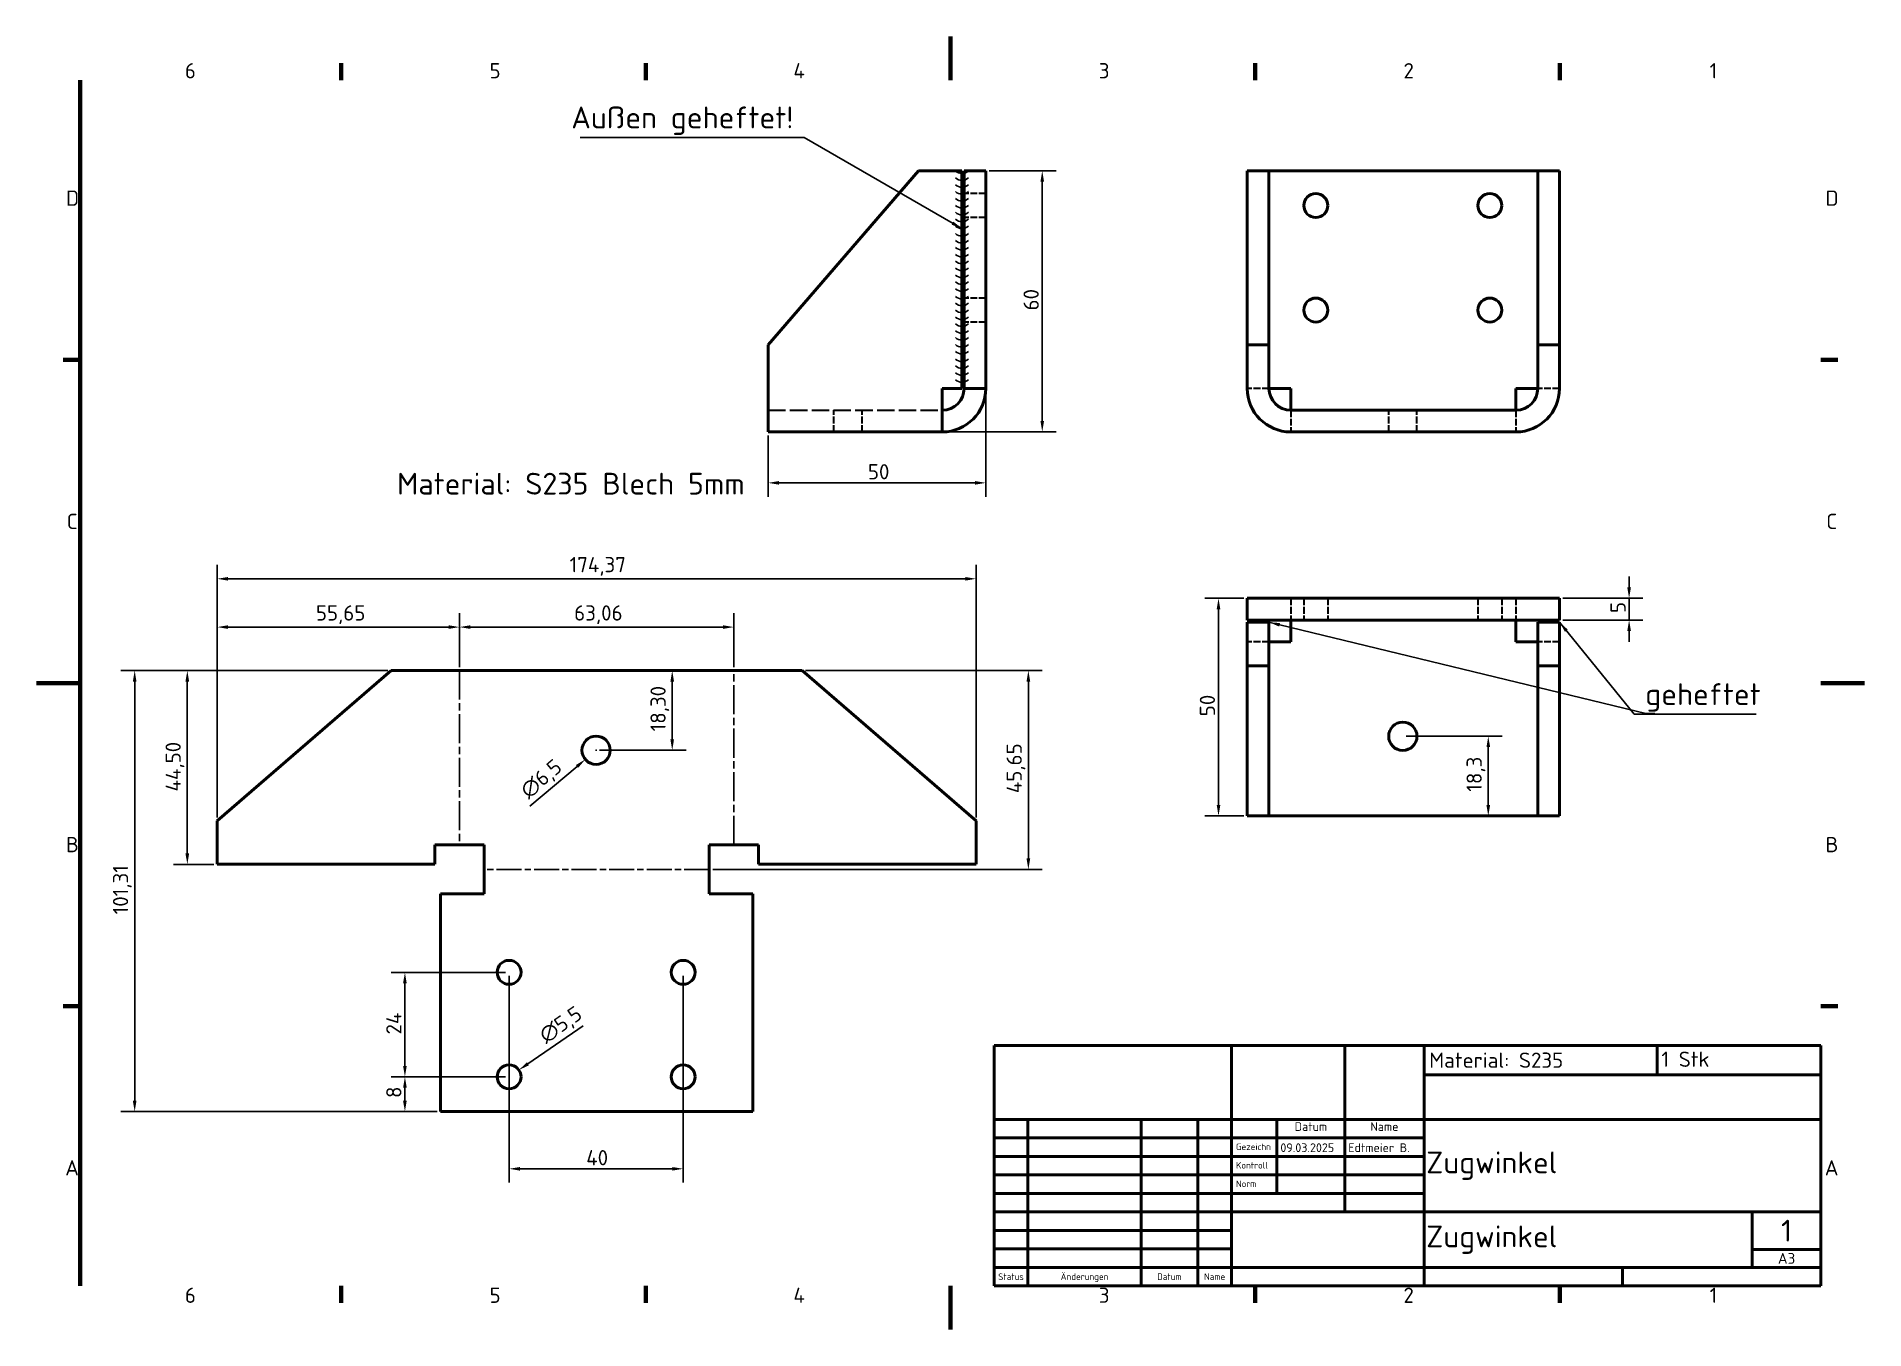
# Model space of a CAD drawing. Header units: millimetres. Extents: x 0 to 420, y 0 to 297.
import ezdxf
from ezdxf.enums import TextEntityAlignment as Align

# ---------------------------------------------------------------- set-up
doc = ezdxf.new("R2010")
doc.units = ezdxf.units.MM
doc.linetypes.add('CHAIN', pattern=[0.3543, 0.2362, -0.0295, 0.0591, -0.0295])
doc.linetypes.add('DASHED', pattern=[0.2067, 0.1654, -0.0413])
for name, color, linetype, lineweight in [('Bemaßung (ISO)', 7, 'Continuous', 25), ('Biegungsmittellinie (ISO)', 7, 'CHAIN', 25), ('Rahmen (ISO)', 7, 'Continuous', 70), ('Sichtbar (ISO)', 7, 'Continuous', 50), ('Symbol (ISO)', 7, 'Continuous', 25), ('Titel (ISO)', 7, 'Continuous', 50), ('Verdeckt (ISO)', 7, 'DASHED', 35)]:
    doc.layers.add(name, color=color, linetype=linetype, lineweight=lineweight)
doc.styles.add('Notiztext (DIN)', font='isocpeur.ttf')
doc.styles.add('Textstil11', font='isocpeur.ttf')
doc.styles.add('Textstil13', font='isocpeur.ttf')
doc.styles.add('Textstil14', font='isocpeur.ttf')
doc.styles.add('Textstil19', font='isocpeur.ttf')
doc.dimstyles.new('Standard (DIN)', dxfattribs={"dimtxt": 3.5, "dimasz": 2.5, "dimexe": 3.175, "dimexo": 0.8, "dimgap": 0.8, "dimtad": 1, "dimrnd": 1e-08, "dimzin": 0, "dimtxsty": 'Notiztext (DIN)', "dimcen": 0.09, "dimdle": 10, "dimclrd": 256, "dimclre": 256, "dimclrt": 256, "dimadec": 0, "dimazin": 0, "dimtfac": 1, "dimtmove": 0, "dimatfit": 3, "dimfxl": 0, "dimtolj": 1, "dimtzin": 0, "dimlwd": -1, "dimlwe": -1, "dimarcsym": 0})
doc.dimstyles.new('Standard - Methode 2a (DIN)$7', dxfattribs={"dimtxt": 3.5, "dimasz": 2.5, "dimexe": 3.175, "dimexo": 0.8, "dimgap": 0.8, "dimtad": 1, "dimtih": 1, "dimtoh": 1, "dimrnd": 1e-08, "dimtxsty": 'Notiztext (DIN)', "dimcen": 0.09, "dimdle": 10, "dimclrd": 256, "dimclre": 256, "dimclrt": 256, "dimazin": 2, "dimtfac": 1, "dimtmove": 0, "dimatfit": 3, "dimfxl": 0, "dimtolj": 1, "dimlwd": -1, "dimlwe": -1, "dimarcsym": 0})

# ---------------------------------------------------------------- blocks, each defined once
blk = doc.blocks.new('Ränder Vorgaberahmen')
at = {"layer": 'Rahmen (ISO)'}
for p, q in [((70, 287), (70, 290.9)), ((140, 287), (140, 290.9)), ((280, 287), (280, 290.9)), ((350, 287), (350, 290.9)), ((10, 222.75), (6.1, 222.75)), ((410, 222.75), (413.9, 222.75)), ((10, 74.25), (6.1, 74.25)), ((410, 74.25), (413.9, 74.25)), ((70, 10), (70, 6.1)), ((140, 10), (140, 6.1)), ((280, 10), (280, 6.1)), ((350, 10), (350, 6.1))]:
    blk.add_line(p, q, dxfattribs=at)
at = {"layer": 'Rahmen (ISO)', "flags": 128}
for points in [[(210, 297), (210, 287)], [(10, 10), (10, 287)], [(0, 148.5), (10, 148.5)], [(420, 148.5), (410, 148.5)], [(210, 0), (210, 10)]]:
    blk.add_lwpolyline(points, dxfattribs=at)
at = {"layer": 'Rahmen (ISO)', "char_height": 3.5, "attachment_point": 7, "style": 'Notiztext (DIN)'}
for s, insert in [('6', (34.08, 287.4)), ('5', (104.08, 287.4)), ('4', (173.9, 287.4)), ('3', (244.08, 287.4)), ('2', (314.08, 287.4)), ('1', (384.42, 287.4)), ('D', (6.75, 258.13)), ('D', (411.05, 258.13)), ('C', (6.93, 183.88)), ('C', (411.23, 183.88)), ('B', (6.75, 109.63)), ('B', (411.05, 109.63)), ('A', (6.58, 35.38)), ('A', (410.88, 35.38)), ('6', (34.08, 6.1)), ('5', (104.08, 6.1)), ('4', (173.9, 6.1)), ('3', (244.08, 6.1)), ('2', (314.08, 6.1)), ('1', (384.42, 6.1))]:
    blk.add_mtext(s, dxfattribs=dict(at, insert=insert))
blk = doc.blocks.new('Schriftfelder DIN')
at = {"layer": 'Titel (ISO)'}
for p, q in [((288.4, 155.08), (98.4, 155.08)), ((98.4, 155.08), (98.4, 99.83)), ((153, 99.83), (153, 155.08)), ((179, 138.08), (179, 155.08)), ((197.2, 99.83), (197.2, 155.08)), ((250.8, 148.33), (250.8, 155.08)), ((288.4, 99.83), (288.4, 155.08)), ((197.2, 148.33), (288.4, 148.33)), ((98.4, 138.08), (288.4, 138.08)), ((106.2, 99.83), (106.2, 138.08)), ((132.2, 99.83), (132.2, 138.08)), ((145.2, 99.83), (145.2, 138.08)), ((163.4, 121.08), (163.4, 138.08)), ((179, 116.83), (179, 138.08)), ((98.4, 133.83), (153, 133.83)), ((153, 133.83), (197.2, 133.83)), ((98.4, 129.58), (153, 129.58)), ((153, 129.58), (197.2, 129.58)), ((98.4, 125.33), (153, 125.33)), ((153, 125.33), (197.2, 125.33)), ((98.4, 121.08), (153, 121.08)), ((153, 121.08), (197.2, 121.08)), ((98.4, 116.83), (153, 116.83)), ((153, 116.83), (288.4, 116.83)), ((272.6, 104.08), (272.6, 116.83)), ((98.4, 112.58), (153, 112.58)), ((153, 108.33), (98.4, 108.33)), ((272.6, 108.22), (288.4, 108.22)), ((98.4, 104.08), (153, 104.08)), ((153, 104.08), (197.2, 104.08)), ((197.2, 104.08), (288.4, 104.08)), ((242.8, 99.83), (242.8, 104.08)), ((98.4, 99.83), (288.4, 99.83))]:
    blk.add_line(p, q, dxfattribs=at)
at = {"layer": 'Titel (ISO)', "style": 'Textstil14'}
for s, p in [('Datum', (171.2, 134.83)), ('Name', (188.1, 134.83))]:
    blk.add_text(s, height=2, dxfattribs=at).set_placement(p, align=Align.BOTTOM_CENTER)
at = {"layer": 'Titel (ISO)', "style": 'Textstil13'}
for s, p in [('Gezeichn', (154, 130.58)), ('Kontroll', (154, 126.33)), ('Norm', (154, 122.08))]:
    blk.add_text(s, height=1.5, dxfattribs=at).set_placement(p, align=Align.BOTTOM_LEFT)
for s, p in [('Status', (102.3, 101.95)), ('Änderungen', (119.2, 101.95)), ('Datum', (138.7, 101.95)), ('Name', (149.1, 101.95))]:
    blk.add_text(s, height=1.5, dxfattribs=at).set_placement(p, align=Align.MIDDLE_CENTER)
at = {"layer": 'Titel (ISO)'}
for tag, p, height, style in [('ERSTELLUNGSDATUM_001', (164.2, 130.58), 2, 'Textstil14'), ('AUTOR_001', (179.8, 130.58), 2, 'Textstil14'), ('TITEL_001', (197.7, 125.7), 5, 'Textstil11'), ('BAUTEILNUMMER_001', (197.7, 108.7), 5, 'Textstil11'), ('Blattnummer_001', (279.25, 110.02), 5, 'Textstil11'), ('Blattgröße_001', (278.51, 104.9), 2.49, 'Textstil19')]:
    blk.add_attdef(tag, p, '', height=height, dxfattribs=dict(at, style=style))
at = {"layer": 'Titel (ISO)', "style": 'Textstil14'}
for tag, p in [('KONTROLLDATUM', (164.4, 126.33)), ('KONTROLLIERT_VON', (180, 126.33)), ('GENEHM.DAT._KONSTR.', (164.4, 122.08)), ('KONSTR._GEN._VON', (180, 122.08))]:
    blk.add_attdef(tag, text='', height=2, dxfattribs=at).set_placement(p, align=Align.BOTTOM_LEFT)
blk = doc.blocks.new('*D5')
at = {"layer": 'Bemaßung (ISO)'}
for p, q in [((80.71, 151.34), (19.37, 151.34)), ((22.55, 148.84), (22.55, 52.53)), ((92.02, 50.03), (19.37, 50.03))]:
    blk.add_line(p, q, dxfattribs=at)
for points in [[(22.13, 148.84), (22.96, 148.84), (22.55, 151.34)], [(22.13, 52.53), (22.96, 52.53), (22.55, 50.03)]]:
    blk.add_solid(points, dxfattribs=at)
at = {"layer": 'Defpoints', "color": 0}
for p in [(81.51, 151.34), (22.55, 50.03), (92.82, 50.03)]:
    blk.add_point(p, dxfattribs=at)
at = {"layer": 'Bemaßung (ISO)', "insert": (17.55, 95.35), "char_height": 3.5, "attachment_point": 1, "rotation": 90, "style": 'Notiztext (DIN)'}
blk.add_mtext('\\A1;101,31', dxfattribs=at)
blk = doc.blocks.new('*D6')
at = {"layer": 'Bemaßung (ISO)'}
for p, q in [((80.71, 151.34), (31.47, 151.34)), ((34.64, 148.84), (34.64, 109.34)), ((40.71, 106.84), (31.47, 106.84))]:
    blk.add_line(p, q, dxfattribs=at)
for points in [[(34.22, 148.84), (35.06, 148.84), (34.64, 151.34)], [(34.22, 109.34), (35.06, 109.34), (34.64, 106.84)]]:
    blk.add_solid(points, dxfattribs=at)
at = {"layer": 'Defpoints', "color": 0}
for p in [(81.51, 151.34), (34.64, 106.84), (41.51, 106.84)]:
    blk.add_point(p, dxfattribs=at)
at = {"layer": 'Bemaßung (ISO)', "insert": (29.64, 123.58), "char_height": 3.5, "attachment_point": 1, "rotation": 90, "style": 'Notiztext (DIN)'}
blk.add_mtext('\\A1;44,50', dxfattribs=at)
blk = doc.blocks.new('*D7')
at = {"layer": 'Bemaßung (ISO)'}
for p, q in [((176.68, 151.34), (231.06, 151.34)), ((227.89, 108.19), (227.89, 148.84)), ((155.37, 105.69), (231.06, 105.69))]:
    blk.add_line(p, q, dxfattribs=at)
for points in [[(227.47, 148.84), (228.31, 148.84), (227.89, 151.34)], [(227.47, 108.19), (228.31, 108.19), (227.89, 105.69)]]:
    blk.add_solid(points, dxfattribs=at)
at = {"layer": 'Defpoints', "color": 0}
for p in [(175.88, 151.34), (227.89, 151.34), (154.57, 105.69)]:
    blk.add_point(p, dxfattribs=at)
at = {"layer": 'Bemaßung (ISO)', "insert": (222.89, 123.18), "char_height": 3.5, "attachment_point": 1, "rotation": 90, "style": 'Notiztext (DIN)'}
blk.add_mtext('\\A1;45,65', dxfattribs=at)
blk = doc.blocks.new('*D8')
at = {"layer": 'Bemaßung (ISO)'}
for p, q in [((41.51, 117.64), (41.51, 175.61)), ((44.01, 172.44), (213.38, 172.44)), ((215.88, 117.64), (215.88, 175.61))]:
    blk.add_line(p, q, dxfattribs=at)
for points in [[(44.01, 172.85), (44.01, 172.02), (41.51, 172.44)], [(213.38, 172.85), (213.38, 172.02), (215.88, 172.44)]]:
    blk.add_solid(points, dxfattribs=at)
at = {"layer": 'Defpoints', "color": 0}
for p in [(215.88, 172.44), (41.51, 116.84), (215.88, 116.84)]:
    blk.add_point(p, dxfattribs=at)
at = {"layer": 'Bemaßung (ISO)', "insert": (122.48, 177.44), "char_height": 3.5, "attachment_point": 1, "style": 'Notiztext (DIN)'}
blk.add_mtext('\\A1;174,37', dxfattribs=at)
blk = doc.blocks.new('*D9')
at = {"layer": 'Bemaßung (ISO)'}
for p, q in [((97.17, 152.14), (97.17, 164.52)), ((160.23, 152.14), (160.23, 164.52)), ((99.67, 161.34), (157.73, 161.34))]:
    blk.add_line(p, q, dxfattribs=at)
for points in [[(99.67, 161.76), (99.67, 160.93), (97.17, 161.34)], [(157.73, 161.76), (157.73, 160.93), (160.23, 161.34)]]:
    blk.add_solid(points, dxfattribs=at)
at = {"layer": 'Defpoints', "color": 0}
for p in [(160.23, 161.34), (97.17, 151.34), (160.23, 151.34)]:
    blk.add_point(p, dxfattribs=at)
at = {"layer": 'Bemaßung (ISO)', "insert": (123.53, 166.34), "char_height": 3.5, "attachment_point": 1, "style": 'Notiztext (DIN)'}
blk.add_mtext('\\A1;63,06', dxfattribs=at)
blk = doc.blocks.new('*D10')
at = {"layer": 'Bemaßung (ISO)'}
for p, q in [((41.51, 117.64), (41.51, 164.52)), ((97.17, 152.14), (97.17, 164.52)), ((94.67, 161.34), (44.01, 161.34))]:
    blk.add_line(p, q, dxfattribs=at)
for points in [[(44.01, 161.76), (44.01, 160.93), (41.51, 161.34)], [(94.67, 161.76), (94.67, 160.93), (97.17, 161.34)]]:
    blk.add_solid(points, dxfattribs=at)
at = {"layer": 'Defpoints', "color": 0}
for p in [(41.51, 161.34), (97.17, 151.34), (41.51, 116.84)]:
    blk.add_point(p, dxfattribs=at)
at = {"layer": 'Bemaßung (ISO)', "insert": (64.18, 166.34), "char_height": 3.5, "attachment_point": 1, "style": 'Notiztext (DIN)'}
blk.add_mtext('\\A1;55,65', dxfattribs=at)
blk = doc.blocks.new('*D11')
at = {"layer": 'Bemaßung (ISO)'}
for p, q in [((146.06, 135.54), (146.06, 148.84)), ((129.37, 133.04), (149.23, 133.04))]:
    blk.add_line(p, q, dxfattribs=at)
for points in [[(145.64, 148.84), (146.47, 148.84), (146.06, 151.34)], [(145.64, 135.54), (146.47, 135.54), (146.06, 133.04)]]:
    blk.add_solid(points, dxfattribs=at)
at = {"layer": 'Defpoints', "color": 0}
for p in [(146.06, 151.34), (146.06, 151.34), (128.57, 133.04)]:
    blk.add_point(p, dxfattribs=at)
at = {"layer": 'Bemaßung (ISO)', "insert": (141.06, 137.38), "char_height": 3.5, "attachment_point": 1, "rotation": 90, "style": 'Notiztext (DIN)'}
blk.add_mtext('\\A1;18,30', dxfattribs=at)
blk = doc.blocks.new('*D12')
at = {"layer": 'Bemaßung (ISO)'}
for p, q in [((128.48, 133.04), (128.66, 133.04)), ((128.57, 132.95), (128.57, 133.13)), ((113.34, 120.17), (124.18, 129.33))]:
    blk.add_line(p, q, dxfattribs=at)
blk.add_solid([(123.91, 129.65), (124.45, 129.01), (126.09, 130.95)], dxfattribs=at)
at = {"layer": 'Defpoints', "color": 0}
for p in [(131.05, 135.14), (126.09, 130.95)]:
    blk.add_point(p, dxfattribs=at)
at = {"layer": 'Bemaßung (ISO)', "insert": (110.72, 124.5), "char_height": 3.5, "attachment_point": 1, "rotation": 40.2069, "style": 'Notiztext (DIN)'}
blk.add_mtext('\\A1;∅6,5', dxfattribs=at)
blk = doc.blocks.new('*D13')
at = {"layer": 'Bemaßung (ISO)'}
for p, q in [((108.57, 81.23), (108.57, 33.72)), ((148.57, 81.23), (148.57, 33.72)), ((111.07, 36.9), (146.07, 36.9))]:
    blk.add_line(p, q, dxfattribs=at)
for points in [[(111.07, 37.31), (111.07, 36.48), (108.57, 36.9)], [(146.07, 37.31), (146.07, 36.48), (148.57, 36.9)]]:
    blk.add_solid(points, dxfattribs=at)
at = {"layer": 'Defpoints', "color": 0}
for p in [(108.57, 82.03), (148.57, 82.03), (148.57, 36.9)]:
    blk.add_point(p, dxfattribs=at)
at = {"layer": 'Bemaßung (ISO)', "insert": (126.3, 41.2), "char_height": 3.5, "attachment_point": 1, "style": 'Notiztext (DIN)'}
blk.add_mtext('\\A1;40', dxfattribs=at)
blk = doc.blocks.new('*D14')
at = {"layer": 'Bemaßung (ISO)'}
for p, q in [((125.57, 69.77), (112.89, 61.02)), ((108.48, 58.03), (108.66, 58.03)), ((108.57, 57.94), (108.57, 58.12))]:
    blk.add_line(p, q, dxfattribs=at)
blk.add_solid([(112.66, 61.36), (113.13, 60.67), (110.83, 59.6)], dxfattribs=at)
at = {"layer": 'Defpoints', "color": 0}
for p in [(110.83, 59.6), (106.31, 56.47)]:
    blk.add_point(p, dxfattribs=at)
at = {"layer": 'Bemaßung (ISO)', "insert": (115.01, 68.55), "char_height": 3.5, "attachment_point": 1, "rotation": 34.6192, "style": 'Notiztext (DIN)'}
blk.add_mtext('\\A1;∅5,5', dxfattribs=at)
blk = doc.blocks.new('*D15')
at = {"layer": 'Bemaßung (ISO)'}
for p, q in [((107.77, 82.03), (81.46, 82.03)), ((84.64, 79.53), (84.64, 60.53)), ((105.02, 58.03), (81.46, 58.03))]:
    blk.add_line(p, q, dxfattribs=at)
for points in [[(84.22, 79.53), (85.05, 79.53), (84.64, 82.03)], [(84.22, 60.53), (85.05, 60.53), (84.64, 58.03)]]:
    blk.add_solid(points, dxfattribs=at)
at = {"layer": 'Defpoints', "color": 0}
for p in [(108.57, 82.03), (84.64, 58.03), (105.82, 58.03)]:
    blk.add_point(p, dxfattribs=at)
at = {"layer": 'Bemaßung (ISO)', "insert": (80.34, 67.76), "char_height": 3.5, "attachment_point": 1, "rotation": 90, "style": 'Notiztext (DIN)'}
blk.add_mtext('\\A1;24', dxfattribs=at)
blk = doc.blocks.new('*D16')
at = {"layer": 'Bemaßung (ISO)'}
for p, q in [((107.77, 58.03), (81.46, 58.03)), ((84.64, 55.53), (84.64, 52.53)), ((92.02, 50.03), (81.46, 50.03))]:
    blk.add_line(p, q, dxfattribs=at)
for points in [[(84.22, 55.53), (85.05, 55.53), (84.64, 58.03)], [(84.22, 52.53), (85.05, 52.53), (84.64, 50.03)]]:
    blk.add_solid(points, dxfattribs=at)
at = {"layer": 'Defpoints', "color": 0}
for p in [(108.57, 58.03), (84.64, 50.03), (92.82, 50.03)]:
    blk.add_point(p, dxfattribs=at)
at = {"layer": 'Bemaßung (ISO)', "insert": (80.34, 53.16), "char_height": 3.5, "attachment_point": 1, "rotation": 90, "style": 'Notiztext (DIN)'}
blk.add_mtext('\\A1;8', dxfattribs=at)
blk = doc.blocks.new('*D17')
at = {"layer": 'Bemaßung (ISO)'}
for p, q in [((218.92, 266.18), (234.26, 266.18)), ((231.08, 263.68), (231.08, 208.68)), ((208.92, 206.18), (234.26, 206.18))]:
    blk.add_line(p, q, dxfattribs=at)
for points in [[(230.67, 263.68), (231.5, 263.68), (231.08, 266.18)], [(230.67, 208.68), (231.5, 208.68), (231.08, 206.18)]]:
    blk.add_solid(points, dxfattribs=at)
at = {"layer": 'Defpoints', "color": 0}
for p in [(218.12, 266.18), (208.12, 206.18), (231.08, 206.18)]:
    blk.add_point(p, dxfattribs=at)
at = {"layer": 'Bemaßung (ISO)', "insert": (226.78, 234.08), "char_height": 3.5, "attachment_point": 1, "rotation": 90, "style": 'Notiztext (DIN)'}
blk.add_mtext('\\A1;60', dxfattribs=at)
blk = doc.blocks.new('Caterpillar1')
at = {"layer": 'Symbol (ISO)'}
for centre in [(212.62, 267.8), (212.62, 266.21), (212.62, 264.63), (212.62, 263.05), (212.62, 261.47), (212.62, 259.88), (212.62, 258.3), (212.62, 256.72), (212.62, 255.14), (212.62, 253.4), (212.62, 251.82), (212.62, 250.23), (212.62, 248.65), (212.62, 247.07), (212.62, 245.49), (212.62, 243.9), (212.62, 242.32), (212.62, 240.74), (212.62, 239), (212.62, 237.42), (212.62, 235.83), (212.62, 234.25), (212.62, 232.67), (212.62, 231.09), (212.62, 229.51), (212.62, 227.92), (212.62, 226.34), (212.62, 224.6), (212.62, 223.02), (212.62, 221.44), (212.62, 219.85)]:
    blk.add_arc(centre, 2.25, 228.1897, 311.8103, dxfattribs=at)
blk = doc.blocks.new('*D19')
at = {"layer": 'Bemaßung (ISO)'}
for p, q in [((365.93, 170.46), (365.93, 172.96)), ((350.73, 167.96), (369.11, 167.96)), ((365.93, 167.96), (365.93, 162.96)), ((350.73, 162.96), (369.11, 162.96)), ((365.93, 160.46), (365.93, 157.96))]:
    blk.add_line(p, q, dxfattribs=at)
for points in [[(365.51, 170.46), (366.35, 170.46), (365.93, 167.96)], [(365.51, 160.46), (366.35, 160.46), (365.93, 162.96)]]:
    blk.add_solid(points, dxfattribs=at)
at = {"layer": 'Defpoints', "color": 0}
for p in [(349.93, 167.96), (349.93, 162.96), (365.93, 162.96)]:
    blk.add_point(p, dxfattribs=at)
at = {"layer": 'Bemaßung (ISO)', "insert": (361.63, 164.58), "char_height": 3.5, "attachment_point": 1, "rotation": 90, "style": 'Notiztext (DIN)'}
blk.add_mtext('\\A1;5', dxfattribs=at)
blk = doc.blocks.new('*D20')
at = {"layer": 'Bemaßung (ISO)'}
for p, q in [((218.12, 215.38), (218.12, 191.3)), ((168.12, 205.38), (168.12, 191.3)), ((215.62, 194.48), (170.62, 194.48))]:
    blk.add_line(p, q, dxfattribs=at)
for points in [[(170.62, 194.89), (170.62, 194.06), (168.12, 194.48)], [(215.62, 194.89), (215.62, 194.06), (218.12, 194.48)]]:
    blk.add_solid(points, dxfattribs=at)
at = {"layer": 'Defpoints', "color": 0}
for p in [(218.12, 216.18), (168.12, 206.18), (168.12, 194.48)]:
    blk.add_point(p, dxfattribs=at)
at = {"layer": 'Bemaßung (ISO)', "insert": (191.02, 198.78), "char_height": 3.5, "attachment_point": 1, "style": 'Notiztext (DIN)'}
blk.add_mtext('\\A1;50', dxfattribs=at)
blk = doc.blocks.new('*D21')
at = {"layer": 'Bemaßung (ISO)'}
for p, q in [((277.38, 167.96), (268.41, 167.96)), ((271.58, 165.46), (271.58, 120.46)), ((277.38, 117.96), (268.41, 117.96))]:
    blk.add_line(p, q, dxfattribs=at)
for points in [[(271.17, 165.46), (272, 165.46), (271.58, 167.96)], [(271.17, 120.46), (272, 120.46), (271.58, 117.96)]]:
    blk.add_solid(points, dxfattribs=at)
at = {"layer": 'Defpoints', "color": 0}
for p in [(278.18, 167.96), (271.58, 117.96), (278.18, 117.96)]:
    blk.add_point(p, dxfattribs=at)
at = {"layer": 'Bemaßung (ISO)', "insert": (267.28, 140.86), "char_height": 3.5, "attachment_point": 1, "rotation": 90, "style": 'Notiztext (DIN)'}
blk.add_mtext('\\A1;50', dxfattribs=at)
blk = doc.blocks.new('*D22')
at = {"layer": 'Bemaßung (ISO)'}
for p, q in [((314.73, 136.26), (336.75, 136.26)), ((333.57, 133.76), (333.57, 120.46))]:
    blk.add_line(p, q, dxfattribs=at)
for points in [[(333.15, 133.76), (333.99, 133.76), (333.57, 136.26)], [(333.15, 120.46), (333.99, 120.46), (333.57, 117.96)]]:
    blk.add_solid(points, dxfattribs=at)
at = {"layer": 'Defpoints', "color": 0}
for p in [(313.93, 136.26), (314.06, 117.96), (333.57, 117.96)]:
    blk.add_point(p, dxfattribs=at)
at = {"layer": 'Bemaßung (ISO)', "insert": (328.57, 123.52), "char_height": 3.5, "attachment_point": 1, "rotation": 90, "style": 'Notiztext (DIN)'}
blk.add_mtext('\\A1;18,3', dxfattribs=at)

msp = doc.modelspace()

# ---------------------------------------------------------------- linework, layer by layer
at = {"layer": 'Biegungsmittellinie (ISO)', "ltscale": 28.224669}
for p, q in [((97.167, 151.344), (97.167, 111.344)), ((160.227, 111.344), (160.227, 151.344))]:
    msp.add_line(p, q, dxfattribs=at)
at = {"layer": 'Biegungsmittellinie (ISO)', "ltscale": 24.343777}
msp.add_line((154.572, 105.689), (102.822, 105.689), dxfattribs=at)
at = {"layer": 'Sichtbar (ISO)'}
for p, q in [((202.619, 266.179), (168.119, 226.179)), ((212.619, 266.179), (202.619, 266.179)), ((212.619, 266.179), (212.619, 216.179)), ((218.119, 266.179), (213.119, 266.179)), ((213.119, 266.179), (213.119, 216.179)), ((218.119, 266.179), (218.119, 216.179)), ((278.181, 266.179), (283.181, 266.179)), ((278.181, 226.179), (278.181, 266.179)), ((283.181, 266.179), (283.181, 226.179)), ((283.181, 266.179), (344.931, 266.179)), ((344.931, 226.179), (344.931, 266.179)), ((344.931, 266.179), (349.931, 266.179)), ((349.931, 266.179), (349.931, 226.179)), ((168.119, 216.179), (168.119, 226.179)), ((283.181, 226.179), (278.181, 226.179)), ((278.181, 226.179), (278.181, 216.179)), ((283.181, 216.179), (283.181, 226.179)), ((349.931, 226.179), (344.931, 226.179)), ((344.931, 216.179), (344.931, 226.179)), ((349.931, 216.179), (349.931, 226.179)), ((168.119, 216.179), (168.119, 206.179)), ((208.119, 211.179), (208.119, 216.179)), ((212.619, 216.179), (208.119, 216.179)), ((218.119, 216.179), (213.119, 216.179)), ((288.181, 216.179), (283.181, 216.179)), ((288.181, 216.179), (288.181, 211.179)), ((344.931, 216.179), (339.931, 216.179)), ((339.931, 211.179), (339.931, 216.179)), ((208.119, 206.179), (208.119, 211.179)), ((288.181, 211.179), (339.931, 211.179)), ((208.119, 206.179), (168.119, 206.179)), ((288.181, 206.179), (339.931, 206.179)), ((278.181, 167.957), (278.181, 162.957)), ((278.181, 167.957), (349.931, 167.957)), ((349.931, 167.957), (349.931, 162.957)), ((278.181, 162.957), (349.931, 162.957)), ((278.181, 162.457), (278.181, 152.457)), ((283.181, 162.457), (278.181, 162.457)), ((283.181, 162.457), (283.181, 152.457)), ((288.181, 162.957), (288.181, 157.957)), ((339.931, 157.957), (339.931, 162.957)), ((344.931, 162.457), (344.931, 152.457)), ((344.931, 162.457), (349.931, 162.457)), ((349.931, 162.457), (349.931, 152.457)), ((283.181, 157.957), (288.181, 157.957)), ((344.931, 157.957), (339.931, 157.957)), ((81.512, 151.344), (41.512, 116.844)), ((81.512, 151.344), (175.882, 151.344)), ((215.882, 116.844), (175.882, 151.344)), ((278.181, 152.457), (283.181, 152.457)), ((278.181, 117.957), (278.181, 152.457)), ((283.181, 152.457), (283.181, 117.957)), ((344.931, 117.957), (344.931, 152.457)), ((344.931, 152.457), (349.931, 152.457)), ((349.931, 152.457), (349.931, 117.957)), ((283.181, 117.957), (278.181, 117.957)), ((288.181, 117.957), (283.181, 117.957)), ((288.181, 117.957), (339.931, 117.957)), ((339.931, 117.957), (344.931, 117.957)), ((349.931, 117.957), (344.931, 117.957)), ((41.512, 106.844), (41.512, 116.844)), ((215.882, 106.844), (215.882, 116.844)), ((91.512, 111.344), (91.512, 106.844)), ((102.822, 111.344), (91.512, 111.344)), ((102.822, 111.344), (102.822, 100.034)), ((165.882, 111.344), (154.572, 111.344)), ((154.572, 100.034), (154.572, 111.344)), ((165.882, 106.844), (165.882, 111.344)), ((41.512, 106.844), (91.512, 106.844)), ((215.882, 106.844), (165.882, 106.844)), ((102.822, 100.034), (92.822, 100.034)), ((92.822, 100.034), (92.822, 50.034)), ((164.572, 100.034), (154.572, 100.034)), ((164.572, 50.034), (164.572, 100.034)), ((92.822, 50.034), (164.572, 50.034))]:
    msp.add_line(p, q, dxfattribs=at)
for centre, radius in [((293.931, 258.179), 2.75), ((333.931, 258.179), 2.75), ((293.931, 234.179), 2.75), ((333.931, 234.179), 2.75), ((313.931, 136.257), 3.25), ((128.572, 133.044), 3.25), ((108.572, 82.034), 2.75), ((148.572, 82.034), 2.75), ((108.572, 58.034), 2.75), ((148.572, 58.034), 2.75)]:
    msp.add_circle(centre, radius, dxfattribs=at)
for centre, radius, start, end in [((208.119, 216.179), 10, 270, 0), ((208.119, 216.179), 5, 270, 0), ((288.181, 216.179), 10, 180, 270), ((288.181, 216.179), 5, 180, 270), ((339.931, 216.179), 10, 270, 0), ((339.931, 216.179), 5, 270, 0)]:
    msp.add_arc(centre, radius, start, end, dxfattribs=at)
at = {"layer": 'Verdeckt (ISO)', "ltscale": 9.523383}
for p, q in [((218.119, 260.929), (213.119, 260.929)), ((218.119, 255.429), (213.119, 255.429)), ((218.119, 236.929), (213.119, 236.929)), ((218.119, 231.429), (213.119, 231.429)), ((283.181, 216.179), (278.181, 216.179)), ((349.931, 216.179), (344.931, 216.179)), ((183.169, 206.179), (183.169, 211.179)), ((189.669, 206.179), (189.669, 211.179)), ((288.181, 211.179), (288.181, 206.179)), ((310.681, 206.179), (310.681, 211.179)), ((317.181, 206.179), (317.181, 211.179)), ((339.931, 211.179), (339.931, 206.179)), ((288.181, 167.957), (288.181, 162.957)), ((291.181, 167.957), (291.181, 162.957)), ((296.681, 167.957), (296.681, 162.957)), ((331.181, 167.957), (331.181, 162.957)), ((336.681, 167.957), (336.681, 162.957)), ((339.931, 167.957), (339.931, 162.957)), ((283.181, 157.957), (278.181, 157.957)), ((349.931, 157.957), (344.931, 157.957))]:
    msp.add_line(p, q, dxfattribs=at)
at = {"layer": 'Verdeckt (ISO)', "ltscale": 24.189648}
msp.add_line((168.119, 211.179), (208.119, 211.179), dxfattribs=at)

# ---------------------------------------------------------------- block references
msp.add_blockref('Ränder Vorgaberahmen', (0, 0))
msp.add_blockref('Schriftfelder DIN', (121.599, -89.828)).add_auto_attribs({'Blattnummer_001': '1', 'Blattgröße_001': 'A3', 'TITEL_001': 'Zugwinkel', 'BAUTEILNUMMER_001': 'Zugwinkel', 'ERSTELLUNGSDATUM_001': '09.03.2025', 'AUTOR_001': 'Edtmeier B.'})
at = {"layer": 'Symbol (ISO)'}
msp.add_blockref('Caterpillar1', (0, 0), dxfattribs=at)

# ---------------------------------------------------------------- texts
at = {"layer": 'Symbol (ISO)', "style": 'Notiztext (DIN)'}
for s, insert, char_height, width, attachment_point in [('\\fISOCPEUR|b0|i0;\\H5.0000;Außen geheftet!', (173.889, 274.407), 5, 49.97681, 9), ('\\fISOCPEUR|b0|i0;\\H5.0000;geheftet', (369.622, 141.926), 5, 26.48887, 7), ('\\fISOCPEUR|b0|i0;Material: S235', (320, 63.608), 3.5, 30.43506, 1), ('\\fISOCPEUR|b0|i0;1 Stk', (373.348, 63.817), 3.5, 11.19805, 1)]:
    msp.add_mtext(s, dxfattribs=dict(at, insert=insert, char_height=char_height, width=width, attachment_point=attachment_point))
at = {"layer": 'Symbol (ISO)', "insert": (82.835, 196.788), "char_height": 5, "width": 77.96846, "attachment_point": 1, "line_spacing_factor": 1.2, "style": 'Notiztext (DIN)'}
msp.add_mtext('\\fISOCPEUR|b0|i0;\\H5.0000;Material: S235 Blech 5mm\\P', dxfattribs=at)

# ---------------------------------------------------------------- dimensions: what is measured, and where the dimension line sits
at = {"layer": 'Bemaßung (ISO)'}
for base, p1, p2, angle, override, picture, middle in [((231.083, 206.179), (218.119, 266.179), (208.119, 206.179), 90, {"dimgap": 0.8, "dimdec": 0, "dimtol": 0, "dimlim": 0, "dimtp": 0, "dimtm": 0, "dimtdec": 2, "dimtofl": 0, "dimatfit": 1}, '*D17', (231.083, 236.179)), ((168.119, 194.476), (218.119, 216.179), (168.119, 206.179), 180, {"dimgap": 0.8, "dimdec": 0, "dimtol": 0, "dimlim": 0, "dimtp": 0, "dimtm": 0, "dimtdec": 2, "dimtofl": 0, "dimatfit": 1}, '*D20', (193.119, 194.476)), ((215.882, 172.435), (41.512, 116.844), (215.882, 116.844), 180, {"dimgap": 0.8, "dimdec": 2, "dimtol": 0, "dimlim": 0, "dimtp": 0, "dimtm": 0, "dimtdec": 2, "dimtofl": 0, "dimatfit": 1}, '*D8', (128.697, 172.435)), ((365.931, 162.957), (349.931, 167.957), (349.931, 162.957), 90, {"dimgap": 0.8, "dimdec": 0, "dimtol": 0, "dimlim": 0, "dimtp": 0, "dimtm": 0, "dimtdec": 2, "dimtofl": 1, "dimatfit": 1}, '*D19', (365.931, 165.457)), ((41.5121, 161.3442), (97.167, 151.3442), (41.5121, 116.8442), 180, {"dimgap": 0.8, "dimdec": 2, "dimtol": 0, "dimlim": 0, "dimtp": 0, "dimtm": 0, "dimtdec": 2, "dimtofl": 0, "dimatfit": 1}, '*D10', (69.3395, 161.3442)), ((160.227, 161.344), (97.167, 151.344), (160.227, 151.344), 180, {"dimgap": 0.8, "dimdec": 2, "dimtol": 0, "dimlim": 0, "dimtp": 0, "dimtm": 0, "dimtdec": 2, "dimtofl": 0, "dimatfit": 1}, '*D9', (128.697, 161.344)), ((271.585, 117.957), (278.181, 167.957), (278.181, 117.957), 270, {"dimgap": 0.8, "dimdec": 0, "dimtol": 0, "dimlim": 0, "dimtp": 0, "dimtm": 0, "dimtdec": 2, "dimtofl": 0, "dimatfit": 1}, '*D21', (271.585, 142.957)), ((22.548, 50.034), (81.512, 151.344), (92.822, 50.034), 270, {"dimgap": 0.8, "dimdec": 2, "dimtol": 0, "dimlim": 0, "dimtp": 0, "dimtm": 0, "dimtdec": 2, "dimtofl": 0, "dimatfit": 1}, '*D5', (22.548, 100.689)), ((34.642, 106.844), (81.512, 151.344), (41.512, 106.844), 270, {"dimgap": 0.8, "dimdec": 2, "dimtol": 0, "dimlim": 0, "dimtp": 0, "dimtm": 0, "dimtdec": 2, "dimtofl": 0, "dimatfit": 1}, '*D6', (34.642, 129.094)), ((146.057, 151.344), (128.572, 133.044), (146.057, 151.344), 270, {"dimgap": 0.8, "dimdec": 2, "dimse2": 1, "dimtol": 0, "dimlim": 0, "dimtp": 0, "dimtm": 0, "dimtdec": 2, "dimtofl": 0, "dimatfit": 1}, '*D11', (146.057, 142.194)), ((227.8886, 151.3442), (154.5718, 105.6893), (175.8816, 151.3442), 90, {"dimgap": 0.8, "dimdec": 2, "dimtol": 0, "dimlim": 0, "dimtp": 0, "dimtm": 0, "dimtdec": 2, "dimtofl": 0, "dimatfit": 1}, '*D7', (227.8886, 128.5167)), ((333.571, 117.957), (313.931, 136.257), (314.056, 117.957), 90, {"dimgap": 0.8, "dimdec": 1, "dimse2": 1, "dimtol": 0, "dimlim": 0, "dimtp": 0, "dimtm": 0, "dimtdec": 2, "dimtofl": 0, "dimatfit": 1}, '*D22', (333.571, 127.107)), ((84.635, 58.034), (108.572, 82.034), (105.822, 58.034), 90, {"dimgap": 0.8, "dimdec": 0, "dimtol": 0, "dimlim": 0, "dimtp": 0, "dimtm": 0, "dimtdec": 2, "dimtofl": 0, "dimatfit": 1}, '*D15', (84.635, 70.034)), ((148.572, 36.895), (108.572, 82.034), (148.572, 82.034), 180, {"dimgap": 0.8, "dimdec": 0, "dimtol": 0, "dimlim": 0, "dimtp": 0, "dimtm": 0, "dimtdec": 2, "dimtofl": 0, "dimatfit": 1}, '*D13', (128.572, 36.895)), ((84.635, 50.034), (108.572, 58.034), (92.822, 50.034), 270, {"dimgap": 0.8, "dimdec": 0, "dimtol": 0, "dimlim": 0, "dimtp": 0, "dimtm": 0, "dimtdec": 2, "dimtofl": 0, "dimatfit": 1}, '*D16', (84.635, 54.034))]:
    dim = msp.add_linear_dim(base=base, p1=p1, p2=p2, angle=angle, dimstyle='Standard (DIN)', override=override, dxfattribs=at)
    dim.commit()
    dim.dimension.update_dxf_attribs({"geometry": picture, "text_midpoint": middle, "dimtype": 160})
for p1, p2, picture, middle in [((131.054, 135.142), (126.09, 130.946), '*D12', (117.224, 123.452)), ((106.309, 56.472), (110.835, 59.597), '*D14', (121.379, 66.875))]:
    dim = msp.add_diameter_dim_2p(p1=p1, p2=p2, dimstyle='Standard (DIN)', override={"dimgap": 0.8, "dimdec": 1, "dimlfac": 1, "dimtol": 0, "dimlim": 0, "dimtp": 0, "dimtm": 0, "dimtdec": 2, "dimtofl": 0}, dxfattribs=at)
    dim.commit()
    dim.dimension.update_dxf_attribs({"geometry": picture, "text_midpoint": middle, "dimtype": 163})

# ---------------------------------------------------------------- leaders
at = {"layer": 'Symbol (ISO)', "annotation_type": 0, "has_hookline": 1}
for points, hookline_direction, text_width in [([(212.619, 252.888), (176.389, 273.824), (173.889, 273.824)], 1, 49), ([(283.181, 162.457), (369.77, 141.49)], 0, 2.1), ([(349.931, 162.457), (367.122, 141.342), (369.622, 141.342)], 0, 25.5)]:
    msp.add_leader(points, dimstyle='Standard - Methode 2a (DIN)$7', override={"dimgap": 0, "dimtad": 1}, dxfattribs=dict(at, hookline_direction=hookline_direction, text_width=text_width))

doc.saveas('drawing.dxf')
